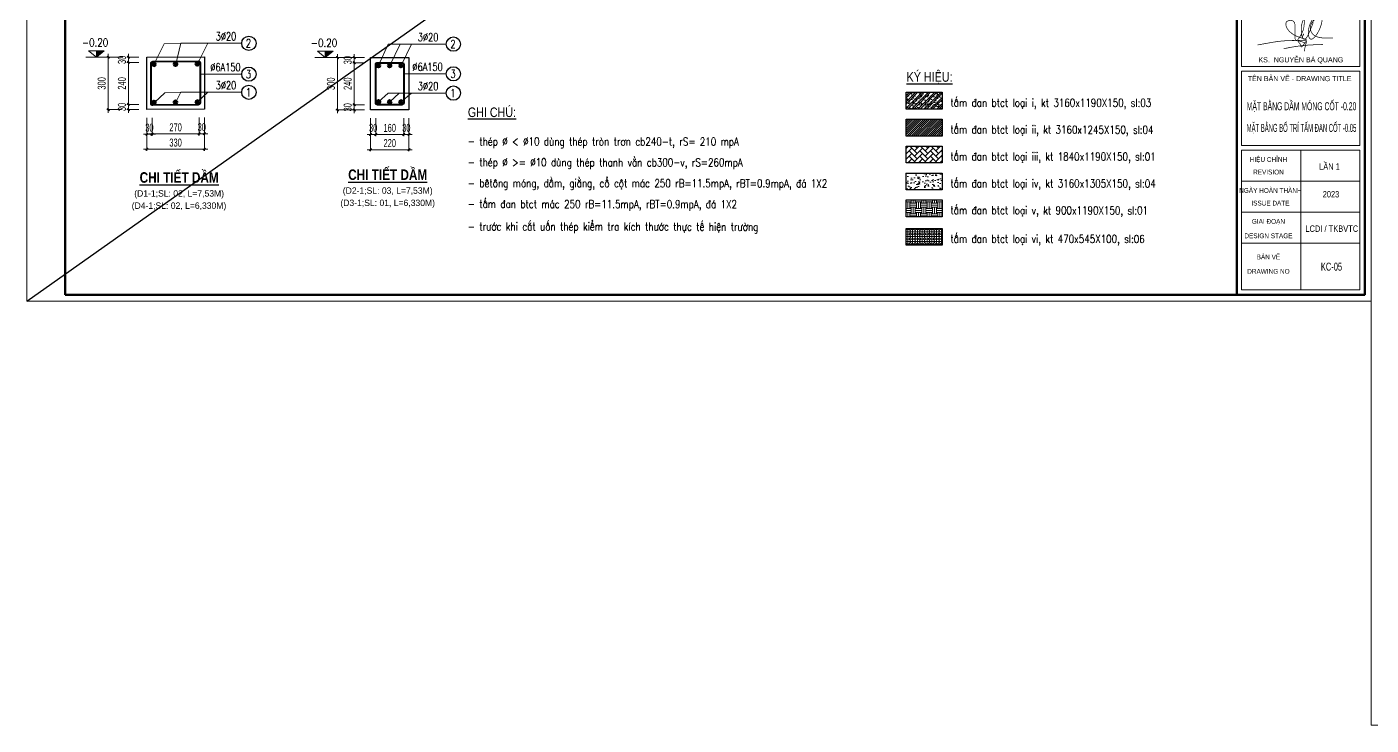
# Model space of a CAD drawing. Header units: millimetres. Extents: x -211129 to 461116, y -574633 to 115.
# Drawn here: x -57409 to -15409, y -574633 to -552824 of the extents above; entities that cross this region are included whole.
import ezdxf
from ezdxf.enums import TextEntityAlignment as Align

# ---------------------------------------------------------------- set-up
doc = ezdxf.new("R2010")
doc.units = ezdxf.units.MM
doc.header["$MEASUREMENT"] = 0
doc.header["$PDMODE"] = 32
doc.layers.get('Defpoints').update_dxf_attribs({"color": 1})
for name, color, linetype, lineweight in [('Dim', 252, 'Continuous', 13), ('Khungten_LCDI', 7, 'Continuous', 5), ('LC Dim', 8, 'Continuous', 18), ('LC Hatch', 252, 'Continuous', 9), ('LC Hatch @ 1', 252, 'Continuous', 9), ('LC ISO', 153, 'Continuous', 13), ('LC Net dam 1', 30, 'Continuous', 30), ('LC Net dam2', 6, 'Continuous', 40), ('LC Net dam3', 1, 'Continuous', 60), ('LC Net thay', 63, 'Continuous', 25), ('LC Text1', 3, 'Continuous', 20), ('LC Text2', 7, 'Continuous', 25)]:
    doc.layers.add(name, color=color, linetype=linetype, lineweight=lineweight)
doc.layers.add('KCS_Plotter', color=11, linetype='Continuous', plot=False)
doc.styles.add('HOATBIF', font='hoatbif.shx', dxfattribs={"width": 0.7})
doc.styles.add('Khungten', font='VHAVAN.TTF', dxfattribs={"width": 0.9, "height": 5000})
doc.styles.add('LC 1', font='VHAVANB.TTF')
doc.styles.add('LC 3', font='vnsimli.shx', dxfattribs={"width": 0.75})
doc.styles.add('LC3', font='VHARIALB.TTF', dxfattribs={"width": 0.8})
doc.styles.add('T1', font='Vnsimli.shx', dxfattribs={"width": 0.8})
doc.styles.add('T2', font='VHARIAL.TTF', dxfattribs={"width": 0.8})
doc.styles.add('Title', font='VHBLACK.TTF', dxfattribs={"width": 0.8})
doc.styles.add('VNAVANTH', font='VHAVANB.TTF', dxfattribs={"width": 0.6})
doc.dimstyles.new('1-110', dxfattribs={"dimscale": 110, "dimtxt": 2.5, "dimasz": 0.35, "dimexe": 0.5, "dimexo": 1, "dimgap": 0.8, "dimtad": 1, "dimdec": 0, "dimzin": 0, "dimdsep": 46, "dimtxsty": 'HOATBIF', "dimblk1": 'DOT', "dimblk2": 'DOT', "dimsah": 1, "dimcen": -1, "dimdle": 1, "dimclrd": 256, "dimclre": 256, "dimclrt": 4, "dimadec": 3, "dimazin": 2, "dimtfac": 0.333333, "dimtdec": 0, "dimtix": 1, "dimtmove": 2, "dimatfit": 3, "dimldrblk": 'DOT', "dimfxl": 1, "dimtvp": 0.833333, "dimtolj": 1, "dimtzin": 0, "dimarcsym": 0})

# ---------------------------------------------------------------- blocks, each defined once
blk = doc.blocks.new('theptron1')
at = {"layer": 'LC Net dam3'}
for p, q in [((-0.5, 0), (0.5, 0)), ((-0.35, 0.35), (0.35, -0.35)), ((0.35, 0.35), (-0.35, -0.35)), ((0, 0.5), (0, -0.5))]:
    blk.add_line(p, q, dxfattribs=at)
blk.add_circle((0, 0), 0.5, dxfattribs=at)
blk = doc.blocks.new('DOT')
at = {"layer": 'LC Dim'}
blk.add_line((-3, 0), (3, 0), dxfattribs=at)
at = {"layer": 'LC Dim', "color": 4}
blk.add_line((-1, -1), (1, 1), dxfattribs=at)
blk.add_lwpolyline([(0.5, 1), (-1, -0.5), (-0.5, -1), (1, 0.5)], close=True, dxfattribs=at)
blk = doc.blocks.new('*D226')
at = {"layer": 'Defpoints', "color": 0, "transparency": 16777216}
for p in [(-1499, 1005), (481, 1021), (481, 320)]:
    blk.add_point(p, dxfattribs=at)
at = {"layer": 'Dim', "lineweight": -2, "transparency": 16777216}
for p, q in [((-1499, 895), (-1499, 265)), ((481, 911), (481, 265)), ((-1461, 320), (443, 320))]:
    blk.add_line(p, q, dxfattribs=at)
at = {"layer": 'Dim', "lineweight": -2, "transparency": 16777216, "xscale": 38.5, "yscale": 38.5, "zscale": 38.5, "rotation": 180}
blk.add_blockref('DOT', (-1499, 320), dxfattribs=at)
at = {"layer": 'Dim', "lineweight": -2, "transparency": 16777216, "xscale": 38.5, "yscale": 38.5, "zscale": 38.5}
blk.add_blockref('DOT', (481, 320), dxfattribs=at)
at = {"layer": 'Dim', "color": 4, "transparency": 16777216, "insert": (-509, 545), "char_height": 275, "attachment_point": 5, "style": 'HOATBIF'}
blk.add_mtext('\\A1;330', dxfattribs=at)
blk = doc.blocks.new('_Dot')
at = {"color": 0, "linetype": 'ByBlock', "lineweight": -2}
blk.add_line((-0.5, 0), (-1, 0), dxfattribs=at)
at = {"color": 0, "linetype": 'ByBlock', "const_width": 0.5}
blk.add_lwpolyline([(-0.25, 0, 1), (0.25, 0, 1)], format="xyb", close=True, dxfattribs=at)
blk = doc.blocks.new('*D227')
at = {"layer": 'Defpoints', "color": 0, "transparency": 16777216}
for p in [(-2822, 3481), (-2207, 3481), (-2266, 1681)]:
    blk.add_point(p, dxfattribs=at)
at = {"layer": 'Dim', "lineweight": -2, "transparency": 16777216}
for p, q in [((-2317, 3481), (-2877, 3481)), ((-2822, 1720), (-2822, 3443)), ((-2376, 1681), (-2877, 1681))]:
    blk.add_line(p, q, dxfattribs=at)
at = {"layer": 'Dim', "lineweight": -2, "transparency": 16777216, "xscale": 38.5, "yscale": 38.5, "zscale": 38.5}
for p, rotation in [((-2822, 3481), 90), ((-2822, 1681), 270)]:
    blk.add_blockref('DOT', p, dxfattribs=dict(at, rotation=rotation))
at = {"layer": 'Dim', "color": 4, "transparency": 16777216, "insert": (-3048, 2581), "char_height": 275, "attachment_point": 5, "rotation": 90, "style": 'HOATBIF'}
blk.add_mtext('\\A1;300', dxfattribs=at)
blk = doc.blocks.new('TIEUDE1')
at = {"layer": 'LC Text2', "color": 7, "style": 'LC 1'}
blk.add_attdef('TIªU§Ò', text='', height=5, dxfattribs=at).set_placement((0, 0), align=Align.BOTTOM_CENTER)
blk.add_attdef('TL', text='', height=3, dxfattribs=at).set_placement((0, -2), align=Align.TOP_CENTER)
blk = doc.blocks.new('*D228')
at = {"layer": 'Defpoints', "color": 0, "transparency": 16777216}
for p in [(6191, 1501), (7511, 1501), (7511, 302)]:
    blk.add_point(p, dxfattribs=at)
at = {"layer": 'Dim', "lineweight": -2, "transparency": 16777216}
for p, q in [((6191, 1391), (6191, 247)), ((7511, 1391), (7511, 247)), ((6229, 302), (7472, 302))]:
    blk.add_line(p, q, dxfattribs=at)
at = {"layer": 'Dim', "lineweight": -2, "transparency": 16777216, "xscale": 38.5, "yscale": 38.5, "zscale": 38.5, "rotation": 180}
blk.add_blockref('DOT', (6191, 302), dxfattribs=at)
at = {"layer": 'Dim', "lineweight": -2, "transparency": 16777216, "xscale": 38.5, "yscale": 38.5, "zscale": 38.5}
blk.add_blockref('DOT', (7511, 302), dxfattribs=at)
at = {"layer": 'Dim', "color": 4, "transparency": 16777216, "insert": (6851, 528), "char_height": 275, "attachment_point": 5, "style": 'HOATBIF'}
blk.add_mtext('\\A1;220', dxfattribs=at)
blk = doc.blocks.new('*D229')
at = {"layer": 'Defpoints', "color": 0, "transparency": 16777216}
for p in [(5055, 3469), (6097, 3469), (6097, 1669)]:
    blk.add_point(p, dxfattribs=at)
at = {"layer": 'Dim', "lineweight": -2, "transparency": 16777216}
for p, q in [((5987, 3469), (5000, 3469)), ((5055, 1707), (5055, 3430)), ((5987, 1669), (5000, 1669))]:
    blk.add_line(p, q, dxfattribs=at)
at = {"layer": 'Dim', "lineweight": -2, "transparency": 16777216, "xscale": 38.5, "yscale": 38.5, "zscale": 38.5}
for p, rotation in [((5055, 3469), 90), ((5055, 1669), 270)]:
    blk.add_blockref('DOT', p, dxfattribs=dict(at, rotation=rotation))
at = {"layer": 'Dim', "color": 4, "transparency": 16777216, "insert": (4830, 2569), "char_height": 275, "attachment_point": 5, "rotation": 90, "style": 'HOATBIF'}
blk.add_mtext('\\A1;300', dxfattribs=at)
blk = doc.blocks.new('Caodo1')
at = {"layer": 'LC Text1'}
blk.add_hatch(color=4, dxfattribs=at).paths.add_polyline_path([(0, 200), (0, 0), (243, 200)])
at = {"layer": 'LC Text1', "color": 4}
for p, q in [((324, 0), (-324, 0)), ((0, 0), (0, 200))]:
    blk.add_line(p, q, dxfattribs=at)
blk.add_lwpolyline([(-243, 200), (243, 200), (0, 0), (0, 0)], close=True, dxfattribs=at)
at = {"layer": 'LC Text1', "color": 4, "style": 'T1', "width": 0.8}
blk.add_attdef('%%P0,00', text='', height=250, dxfattribs=at).set_placement((-39, 460), align=Align.MIDDLE_CENTER)
blk = doc.blocks.new('*D230')
at = {"layer": 'Defpoints', "color": 0, "transparency": 16777216}
for p in [(5632, 3289), (6097, 3469), (6097, 3289)]:
    blk.add_point(p, dxfattribs=at)
at = {"layer": 'Dim', "lineweight": -2, "transparency": 16777216}
for p, q in [((5987, 3469), (5577, 3469)), ((5987, 3289), (5577, 3289)), ((5632, 3507), (5632, 3546)), ((5632, 3469), (5632, 3289)), ((5632, 3250), (5632, 3212))]:
    blk.add_line(p, q, dxfattribs=at)
at = {"layer": 'Dim', "lineweight": -2, "transparency": 16777216, "xscale": 38.5, "yscale": 38.5, "zscale": 38.5}
for p, rotation in [((5632, 3469), 270), ((5632, 3289), 90)]:
    blk.add_blockref('DOT', p, dxfattribs=dict(at, rotation=rotation))
at = {"layer": 'Dim', "color": 4, "transparency": 16777216, "insert": (5406, 3379), "char_height": 275, "attachment_point": 5, "rotation": 90, "style": 'HOATBIF'}
blk.add_mtext('\\A1;30', dxfattribs=at)
blk = doc.blocks.new('*D231')
at = {"layer": 'Defpoints', "color": 0, "transparency": 16777216}
for p in [(6097, 3289), (5632, 1849), (6097, 1849)]:
    blk.add_point(p, dxfattribs=at)
at = {"layer": 'Dim', "lineweight": -2, "transparency": 16777216}
for p, q in [((5987, 3289), (5577, 3289)), ((5632, 3250), (5632, 1887)), ((5987, 1849), (5577, 1849))]:
    blk.add_line(p, q, dxfattribs=at)
at = {"layer": 'Dim', "lineweight": -2, "transparency": 16777216, "xscale": 38.5, "yscale": 38.5, "zscale": 38.5}
for p, rotation in [((5632, 3289), 90), ((5632, 1849), 270)]:
    blk.add_blockref('DOT', p, dxfattribs=dict(at, rotation=rotation))
at = {"layer": 'Dim', "color": 4, "transparency": 16777216, "insert": (5406, 2569), "char_height": 275, "attachment_point": 5, "rotation": 90, "style": 'HOATBIF'}
blk.add_mtext('\\A1;240', dxfattribs=at)
blk = doc.blocks.new('*D232')
at = {"layer": 'Defpoints', "color": 0, "transparency": 16777216}
for p in [(6097, 1849), (5632, 1669), (6097, 1669)]:
    blk.add_point(p, dxfattribs=at)
at = {"layer": 'Dim', "lineweight": -2, "transparency": 16777216}
for p, q in [((5987, 1849), (5577, 1849)), ((5632, 1887), (5632, 1926)), ((5632, 1849), (5632, 1669)), ((5987, 1669), (5577, 1669)), ((5632, 1630), (5632, 1592))]:
    blk.add_line(p, q, dxfattribs=at)
at = {"layer": 'Dim', "lineweight": -2, "transparency": 16777216, "xscale": 38.5, "yscale": 38.5, "zscale": 38.5}
for p, rotation in [((5632, 1849), 270), ((5632, 1669), 90)]:
    blk.add_blockref('DOT', p, dxfattribs=dict(at, rotation=rotation))
at = {"layer": 'Dim', "color": 4, "transparency": 16777216, "insert": (5406, 1759), "char_height": 275, "attachment_point": 5, "rotation": 90, "style": 'HOATBIF'}
blk.add_mtext('\\A1;30', dxfattribs=at)
blk = doc.blocks.new('*D233')
at = {"layer": 'Defpoints', "color": 0, "transparency": 16777216}
for p in [(6191, 1501), (6371, 1501), (6371, 827)]:
    blk.add_point(p, dxfattribs=at)
at = {"layer": 'Dim', "lineweight": -2, "transparency": 16777216}
for p, q in [((6191, 1391), (6191, 772)), ((6371, 1391), (6371, 772)), ((6152, 827), (6114, 827)), ((6191, 827), (6371, 827)), ((6409, 827), (6448, 827))]:
    blk.add_line(p, q, dxfattribs=at)
at = {"layer": 'Dim', "lineweight": -2, "transparency": 16777216, "xscale": 38.5, "yscale": 38.5, "zscale": 38.5}
blk.add_blockref('DOT', (6191, 827), dxfattribs=at)
at = {"layer": 'Dim', "lineweight": -2, "transparency": 16777216, "xscale": 38.5, "yscale": 38.5, "zscale": 38.5, "rotation": 180}
blk.add_blockref('DOT', (6371, 827), dxfattribs=at)
at = {"layer": 'Dim', "color": 4, "transparency": 16777216, "insert": (6281, 1052), "char_height": 275, "attachment_point": 5, "style": 'HOATBIF'}
blk.add_mtext('\\A1;30', dxfattribs=at)
blk = doc.blocks.new('*D234')
at = {"layer": 'Defpoints', "color": 0, "transparency": 16777216}
for p in [(6371, 1501), (7331, 1501), (7331, 827)]:
    blk.add_point(p, dxfattribs=at)
at = {"layer": 'Dim', "lineweight": -2, "transparency": 16777216}
for p, q in [((6371, 1391), (6371, 772)), ((7331, 1391), (7331, 772)), ((6409, 827), (7292, 827))]:
    blk.add_line(p, q, dxfattribs=at)
at = {"layer": 'Dim', "lineweight": -2, "transparency": 16777216, "xscale": 38.5, "yscale": 38.5, "zscale": 38.5, "rotation": 180}
blk.add_blockref('DOT', (6371, 827), dxfattribs=at)
at = {"layer": 'Dim', "lineweight": -2, "transparency": 16777216, "xscale": 38.5, "yscale": 38.5, "zscale": 38.5}
blk.add_blockref('DOT', (7331, 827), dxfattribs=at)
at = {"layer": 'Dim', "color": 4, "transparency": 16777216, "insert": (6851, 1052), "char_height": 275, "attachment_point": 5, "style": 'HOATBIF'}
blk.add_mtext('\\A1;160', dxfattribs=at)
blk = doc.blocks.new('*D235')
at = {"layer": 'Defpoints', "color": 0, "transparency": 16777216}
for p in [(7331, 1501), (7511, 1501), (7511, 827)]:
    blk.add_point(p, dxfattribs=at)
at = {"layer": 'Dim', "lineweight": -2, "transparency": 16777216}
for p, q in [((7331, 1391), (7331, 772)), ((7511, 1391), (7511, 772)), ((7292, 827), (7254, 827)), ((7331, 827), (7511, 827)), ((7549, 827), (7588, 827))]:
    blk.add_line(p, q, dxfattribs=at)
at = {"layer": 'Dim', "lineweight": -2, "transparency": 16777216, "xscale": 38.5, "yscale": 38.5, "zscale": 38.5}
blk.add_blockref('DOT', (7331, 827), dxfattribs=at)
at = {"layer": 'Dim', "lineweight": -2, "transparency": 16777216, "xscale": 38.5, "yscale": 38.5, "zscale": 38.5, "rotation": 180}
blk.add_blockref('DOT', (7511, 827), dxfattribs=at)
at = {"layer": 'Dim', "color": 4, "transparency": 16777216, "insert": (7421, 1052), "char_height": 275, "attachment_point": 5, "style": 'HOATBIF'}
blk.add_mtext('\\A1;30', dxfattribs=at)
blk = doc.blocks.new('*D236')
at = {"layer": 'Defpoints', "color": 0, "transparency": 16777216}
for p in [(-2128, 3301), (-1662, 3481), (-1662, 3301)]:
    blk.add_point(p, dxfattribs=at)
at = {"layer": 'Dim', "lineweight": -2, "transparency": 16777216}
for p, q in [((-1772, 3481), (-2183, 3481)), ((-1772, 3301), (-2183, 3301)), ((-2128, 3520), (-2128, 3558)), ((-2128, 3481), (-2128, 3301)), ((-2128, 3263), (-2128, 3224))]:
    blk.add_line(p, q, dxfattribs=at)
at = {"layer": 'Dim', "lineweight": -2, "transparency": 16777216, "xscale": 38.5, "yscale": 38.5, "zscale": 38.5}
for p, rotation in [((-2128, 3481), 270), ((-2128, 3301), 90)]:
    blk.add_blockref('DOT', p, dxfattribs=dict(at, rotation=rotation))
at = {"layer": 'Dim', "color": 4, "transparency": 16777216, "insert": (-2353, 3391), "char_height": 275, "attachment_point": 5, "rotation": 90, "style": 'HOATBIF'}
blk.add_mtext('\\A1;30', dxfattribs=at)
blk = doc.blocks.new('*D237')
at = {"layer": 'Defpoints', "color": 0, "transparency": 16777216}
for p in [(-1662, 3301), (-2128, 1861), (-1662, 1861)]:
    blk.add_point(p, dxfattribs=at)
at = {"layer": 'Dim', "lineweight": -2, "transparency": 16777216}
for p, q in [((-1772, 3301), (-2183, 3301)), ((-2128, 3263), (-2128, 1900)), ((-1772, 1861), (-2183, 1861))]:
    blk.add_line(p, q, dxfattribs=at)
at = {"layer": 'Dim', "lineweight": -2, "transparency": 16777216, "xscale": 38.5, "yscale": 38.5, "zscale": 38.5}
for p, rotation in [((-2128, 3301), 90), ((-2128, 1861), 270)]:
    blk.add_blockref('DOT', p, dxfattribs=dict(at, rotation=rotation))
at = {"layer": 'Dim', "color": 4, "transparency": 16777216, "insert": (-2353, 2581), "char_height": 275, "attachment_point": 5, "rotation": 90, "style": 'HOATBIF'}
blk.add_mtext('\\A1;240', dxfattribs=at)
blk = doc.blocks.new('*D238')
at = {"layer": 'Defpoints', "color": 0, "transparency": 16777216}
for p in [(-1662, 1861), (-2128, 1681), (-1662, 1681)]:
    blk.add_point(p, dxfattribs=at)
at = {"layer": 'Dim', "lineweight": -2, "transparency": 16777216}
for p, q in [((-1772, 1861), (-2183, 1861)), ((-2128, 1900), (-2128, 1938)), ((-2128, 1861), (-2128, 1681)), ((-1772, 1681), (-2183, 1681)), ((-2128, 1643), (-2128, 1604))]:
    blk.add_line(p, q, dxfattribs=at)
at = {"layer": 'Dim', "lineweight": -2, "transparency": 16777216, "xscale": 38.5, "yscale": 38.5, "zscale": 38.5}
for p, rotation in [((-2128, 1861), 270), ((-2128, 1681), 90)]:
    blk.add_blockref('DOT', p, dxfattribs=dict(at, rotation=rotation))
at = {"layer": 'Dim', "color": 4, "transparency": 16777216, "insert": (-2353, 1771), "char_height": 275, "attachment_point": 5, "rotation": 90, "style": 'HOATBIF'}
blk.add_mtext('\\A1;30', dxfattribs=at)
blk = doc.blocks.new('*D239')
at = {"layer": 'Defpoints', "color": 0, "transparency": 16777216}
for p in [(-1499, 1508), (-1319, 1508), (-1319, 833)]:
    blk.add_point(p, dxfattribs=at)
at = {"layer": 'Dim', "lineweight": -2, "transparency": 16777216}
for p, q in [((-1499, 1398), (-1499, 778)), ((-1319, 1398), (-1319, 778)), ((-1538, 833), (-1576, 833)), ((-1499, 833), (-1319, 833)), ((-1281, 833), (-1242, 833))]:
    blk.add_line(p, q, dxfattribs=at)
at = {"layer": 'Dim', "lineweight": -2, "transparency": 16777216, "xscale": 38.5, "yscale": 38.5, "zscale": 38.5}
blk.add_blockref('DOT', (-1499, 833), dxfattribs=at)
at = {"layer": 'Dim', "lineweight": -2, "transparency": 16777216, "xscale": 38.5, "yscale": 38.5, "zscale": 38.5, "rotation": 180}
blk.add_blockref('DOT', (-1319, 833), dxfattribs=at)
at = {"layer": 'Dim', "color": 4, "transparency": 16777216, "insert": (-1409, 1059), "char_height": 275, "attachment_point": 5, "style": 'HOATBIF'}
blk.add_mtext('\\A1;30', dxfattribs=at)
blk = doc.blocks.new('*D240')
at = {"layer": 'Defpoints', "color": 0, "transparency": 16777216}
for p in [(-1319, 1508), (301, 1524), (301, 844)]:
    blk.add_point(p, dxfattribs=at)
at = {"layer": 'Dim', "lineweight": -2, "transparency": 16777216}
for p, q in [((-1319, 1398), (-1319, 789)), ((301, 1414), (301, 789)), ((-1281, 844), (263, 844))]:
    blk.add_line(p, q, dxfattribs=at)
at = {"layer": 'Dim', "lineweight": -2, "transparency": 16777216, "xscale": 38.5, "yscale": 38.5, "zscale": 38.5, "rotation": 180}
blk.add_blockref('DOT', (-1319, 844), dxfattribs=at)
at = {"layer": 'Dim', "lineweight": -2, "transparency": 16777216, "xscale": 38.5, "yscale": 38.5, "zscale": 38.5}
blk.add_blockref('DOT', (301, 844), dxfattribs=at)
at = {"layer": 'Dim', "color": 4, "transparency": 16777216, "insert": (-509, 1070), "char_height": 275, "attachment_point": 5, "style": 'HOATBIF'}
blk.add_mtext('\\A1;270', dxfattribs=at)
blk = doc.blocks.new('*D241')
at = {"layer": 'Defpoints', "color": 0, "transparency": 16777216}
for p in [(301, 1524), (481, 1524), (481, 850)]:
    blk.add_point(p, dxfattribs=at)
at = {"layer": 'Dim', "lineweight": -2, "transparency": 16777216}
for p, q in [((301, 1414), (301, 795)), ((481, 1414), (481, 795)), ((263, 850), (224, 850)), ((301, 850), (481, 850)), ((520, 850), (558, 850))]:
    blk.add_line(p, q, dxfattribs=at)
at = {"layer": 'Dim', "lineweight": -2, "transparency": 16777216, "xscale": 38.5, "yscale": 38.5, "zscale": 38.5}
blk.add_blockref('DOT', (301, 850), dxfattribs=at)
at = {"layer": 'Dim', "lineweight": -2, "transparency": 16777216, "xscale": 38.5, "yscale": 38.5, "zscale": 38.5, "rotation": 180}
blk.add_blockref('DOT', (481, 850), dxfattribs=at)
at = {"layer": 'Dim', "color": 4, "transparency": 16777216, "insert": (391, 1075), "char_height": 275, "attachment_point": 5, "style": 'HOATBIF'}
blk.add_mtext('\\A1;30', dxfattribs=at)
blk = doc.blocks.new('NGUYEN BA QUANG')
at = {"layer": 'LC ISO', "const_width": 54}
for points in [[(-3416, -557, -0.001023), (-2231, -345, -0.008385), (-1869, -289, -0.026114), (-905, -212, -0.007166), (-491, -205, 0.001773), (-49, -203, 0.009736), (200, -197, 0.025773), (331, -186, 0.054465), (383, -173, 0.09183), (397, -166, 0.386262), (399, -152, 0.129793), (379, -135, 0.036801), (321, -108, 0.016128), (184, -59, -0.006736), (-183, 62, -0.023924), (-416, 154, -0.046785), (-684, 310, -0.041509), (-918, 503, -0.092678), (-1136, 813, -0.077778), (-1199, 1035, -0.070106), (-1196, 1141, -0.201572), (-1106, 1286, -0.091887), (-982, 1343, -0.118851), (-732, 1351, -0.227561), (-543, 1208, -0.055716), (-508, 1121, -0.035741), (-487, 1019, -0.022757), (-478, 904, -0.018678), (-477, 714, 0.005361), (-493, 294, 0.022501), (-487, 25, 0.024956), (-474, -85, 0.051878), (-451, -169, 0.084004), (-427, -209, 0.302699), (-372, -224, 0.091028), (-331, -204, 0.045769), (-285, -164, 0.031407), (-218, -87, 0.026473), (-114, 66, 0.038878), (124, 530, 0.063388), (207, 831, 0.030377), (243, 1236, 0.019395), (241, 1350, 0.050857), (231, 1429, 0.089259), (221, 1451, 0.446193), (202, 1454, 0.08967), (185, 1438, 0.048315), (156, 1388, 0.024568), (114, 1288, 0.037087), (24, 971, 0.06811), (7, 722, 0.007404), (19, 571, -0.009821), (27, 442, 0.013775), (38, 214, 0.023991), (46, 154, 0.068642), (58, 113, 0.168495), (71, 99, 0.190472), (82, 99, 0.135753), (102, 116, 0.042547), (133, 165, 0.037247), (185, 280, 0.083462), (192, 310, 0.752396), (189, 311, 0.077103), (170, 286, 0.067778), (106, 135, 0.079642), (97, 52, 0.07615), (107, 12, 0.090818), (168, -77, 0.162992), (233, -111, 0.134535), (287, -101, 0.046135), (315, -85, 0.0589), (372, -33, 0.033446), (431, 44, 0.020493), (492, 142, 0.018931), (584, 325, 0.012315), (712, 617, 0.006262), (906, 1114)], [(906, 1114, 0.006821), (929, 1272, 0.011774), (937, 1340, 0.026266), (938, 1394, 0.052103), (935, 1423, 0.076783), (930, 1436, 0.163971), (923, 1442, 0.170042), (914, 1442, 0.080479), (902, 1436, 0.05585), (881, 1417, 0.031056), (847, 1375, 0.025203), (791, 1286, 0.116129), (556, 476, 0.061974), (575, 166, 0.045365), (610, 47, 0.070676), (660, -41, 0.091415), (710, -86, 0.146905), (783, -104, 0.068448), (833, -95, 0.049636), (885, -72, 0.053986), (978, -6, 0.029209), (1056, 69, 0.021304), (1134, 162, 0.025491), (1250, 329, 0.068873), (1561, 1027, 0.01773), (1596, 1171, 0.037697), (1624, 1368, 0.029037), (1623, 1453, 0.04288), (1613, 1525, 0.066726), (1590, 1583, 0.100495), (1556, 1623, 0.111871), (1508, 1644, 0.054631), (1469, 1647, 0.041179), (1426, 1643, 0.04561), (1355, 1623, 0.04967), (1225, 1558, 0.109429), (829, 1164, 0.05047), (753, 1012, 0.368126), (1079, 156, 0.040655), (1223, 90, 0.031441), (1383, 42, 0.023503), (1557, 9, 0.017084), (1742, -10, 0.011936), (1936, -19, 0.009133), (2206, -21, 0.002915), (2480, -16)], [(-1368, -847, -0.004051), (-800, -737, -0.026384), (342, -582, -0.006339), (726, -556, -0.004215), (1111, -537, -0.002629), (1689, -517)], [(274, -380, 0.002584), (99, -322, 0.004829), (-9, -289, 0.009549), (-104, -262, 0.02019), (-180, -245, 0.020391), (-210, -242, 0.037792), (-233, -241, 0.083891), (-249, -244, 0.129866), (-256, -250, 0.170647), (-258, -257, 0.074142), (-257, -264, 0.04333), (-253, -271, 0.038982), (-240, -290, 0.018381), (-209, -327, -0.006145), (-155, -388, -0.017161), (-112, -442, -0.029179), (-72, -502, -0.056277), (-39, -577, -0.025416), (-31, -610, -0.003247), (-24, -652, 0.033316), (-18, -677, 0.055631), (-12, -689, 0.087521), (-5, -698, 0.15828), (8, -703, 0.07777), (18, -702, 0.051495), (30, -698, 0.04838), (50, -685, 0.02792), (72, -667, 0.021215), (104, -635, 0.012757), (138, -596, 0.011354), (192, -528, 0.005945), (265, -430, -0.007904), (360, -301, -0.011483), (384, -270, -0.027823), (404, -249, -0.066961), (415, -240, -0.123545), (420, -238, -0.248584), (424, -240, -0.12084), (426, -246, -0.064597), (426, -260, -0.027008), (421, -289, -0.011306), (411, -326, -0.007085), (384, -419, 0.007773), (340, -569, 0.03162), (266, -923, 0.004795), (248, -1055)]]:
    blk.add_lwpolyline(points, format="xyb", dxfattribs=at)
blk = doc.blocks.new('lcdi fix')
at = {"layer": 'Defpoints', "lineweight": 0}
blk.add_lwpolyline([(-1200, -14850), (-1200, 14850), (40800, 14850), (40800, -14850)], close=True, dxfattribs=at)
at = {"layer": 'Khungten_LCDI', "color": 5, "lineweight": 60}
blk.add_line((36600, 14650), (36600, -14650), dxfattribs=at)
at = {"layer": 'Khungten_LCDI', "color": 5, "lineweight": 25}
blk.add_line((40600, -14650), (40600, 14650), dxfattribs=at)
at = {"layer": 'Khungten_LCDI', "color": 9, "lineweight": 15}
for p, q in [((38600, -10133), (38600, -14500)), ((40450, -11100), (36750, -11100)), ((40450, -12067), (36750, -12067)), ((40450, -13033), (36750, -13033))]:
    blk.add_line(p, q, dxfattribs=at)
at = {"layer": 'Khungten_LCDI', "color": 5, "lineweight": 60}
blk.add_lwpolyline([(0, -14650), (0, 14650), (40600, 14650), (40600, -14650)], close=True, dxfattribs=at)
at = {"layer": 'Khungten_LCDI', "color": 9, "lineweight": 15}
for points in [[(36750, -7517), (40450, -7517), (40450, -5526), (36750, -5526)], [(36750, -9983), (40450, -9983), (40450, -7667), (36750, -7667)], [(36750, -14500), (40450, -14500), (40450, -10133), (36750, -10133)]]:
    blk.add_lwpolyline(points, close=True, dxfattribs=at)
at = {"layer": 'LC Net dam 1', "xscale": 0.4, "yscale": 0.4, "zscale": 0.4}
blk.add_blockref('NGUYEN BA QUANG', (38616, -6625), dxfattribs=at)
at = {"color": 7}
for s, style, p in [('ks.  NGUYÔN B¸ QUANG', 'VNAVANTH', (38605, -7390)), ('tªn b¶n vÏ - drawing title', 'Khungten', (38566, -7977))]:
    blk.add_text(s, height=160, dxfattribs=dict(at, style=style)).set_placement(p, align=Align.CENTER)
for s, height, style, width, p in [('hiÖu chØnh', 150, 'Khungten', 0.8, (37592, -10499)), ('revision', 150, 'Khungten', 0.8, (37592, -10891)), ('ngµy hoµn thµnh', 150, 'Khungten', 0.8, (37654, -11466)), ('issue date', 150, 'Khungten', 0.8, (37654, -11862)), ('giai ®o¹n', 150, 'Khungten', 0.8, (37592, -12433)), ('lcdi / TKBVTC', 200, 'Title', 0.7, (39571, -12684)), ('design stage', 150, 'Khungten', 0.8, (37592, -12883)), ('b¶n vÏ', 150, 'Khungten', 0.8, (37592, -13544)), ('drawing nO', 150, 'Khungten', 0.8, (37592, -13994))]:
    blk.add_text(s, height=height, dxfattribs=dict(at, style=style, width=width)).set_placement(p, align=Align.CENTER)
at = {"color": 7, "style": 'Khungten', "width": 0.8}
for tag, p in [('REVISION', (39499, -10746)), ('NGAYHT', (39546, -11609))]:
    blk.add_attdef(tag, text='', height=200, dxfattribs=at).set_placement(p, align=Align.CENTER)
at = {"layer": 'LC Text1', "color": 3, "style": 'LC 1', "width": 1.834006}
for tag, p, p2 in [('TENBANVE1', (36913, -8886), (40339, -8886)), ('TENBANVE2', (36913, -9562), (40339, -9562))]:
    blk.add_attdef(tag, text='', height=250, dxfattribs=at).set_placement(p, p2, align=Align.FIT)
at = {"layer": 'LC Text1', "style": 'Title', "width": 0.7}
blk.add_attdef('SOBANVE', text='', height=250, dxfattribs=at).set_placement((39562, -13896), align=Align.CENTER)
blk = doc.blocks.new('xcvb x')
at = {"layer": 'LC Net dam2'}
for points in [[(-1349.3, 1891.3), (-1349.3, 3271.3, -0.4142136), (-1289.3, 3331.3), (271.1, 3347.4, -0.4142136), (331.1, 3287.4), (331.1, 1907.4, -0.4142136), (271.1, 1847.4), (-1289.3, 1831.3, -0.4142136)], [(6370.6, 1908.9), (6370.6, 3228.9, -0.4142136), (6430.6, 3288.9), (7270.6, 3288.9, -0.4142136), (7330.6, 3228.9), (7330.6, 1908.9, -0.4142136), (7270.6, 1848.9), (6430.6, 1848.9, -0.4142136)]]:
    blk.add_lwpolyline(points, format="xyb", close=True, dxfattribs=at)
at = {"layer": 'LC Net thay'}
for points in [[(-1499.3, 3481.3), (481.1, 3497.4), (481.1, 1697.4), (-1499.3, 1681.3)], [(6190.6, 3468.9), (7510.6, 3468.9), (7510.6, 1668.9), (6190.6, 1668.9)]]:
    blk.add_lwpolyline(points, close=True, dxfattribs=at)
at = {"layer": 'LC Text2', "ltscale": 100}
for centre in [(2009.5, 3958.6), (9039, 3930), (2009.5, 2897.5), (9039, 2909.9), (2009.5, 2276.3), (9039, 2247.8)]:
    blk.add_circle(centre, 245.6, dxfattribs=at)
at = {"layer": 'LC Dim'}
for p, xscale, yscale, zscale in [((-1253.3, 3235.3), 119.9999999994808, 119.9999999994808, 119.9999999994808), ((-510.3, 3240.8), -119.9999999994808, 119.9999999993842, 119.9999999993151), ((235.1, 3251.4), -119.9999999994808, 119.9999999993842, 119.9999999993151), ((6466.6, 3192.9), 119.9999999994808, 119.9999999994808, 119.9999999994808), ((6845.9, 3192.9), -119.9999999994808, 119.9999999993842, 119.9999999993151), ((7234.6, 3192.9), -119.9999999994808, 119.9999999993842, 119.9999999993151)]:
    blk.add_blockref('theptron1', p, dxfattribs=dict(at, xscale=xscale, yscale=yscale, zscale=zscale))
at = {"layer": 'LC Dim', "rotation": 180}
for p, xscale, yscale, zscale in [((-1253.3, 1927.3), -119.9999999994808, 119.9999999993842, 119.9999999993151), ((-510.3, 1932.8), 119.9999999994808, 119.9999999994808, 119.9999999994808), ((235.1, 1943.4), 119.9999999994808, 119.9999999994808, 119.9999999994808), ((6466.6, 1944.9), -119.9999999994808, 119.9999999993842, 119.9999999993151), ((6850.6, 1944.9), 119.9999999994808, 119.9999999994808, 119.9999999994808), ((7234.6, 1944.9), 119.9999999994808, 119.9999999994808, 119.9999999994808)]:
    blk.add_blockref('theptron1', p, dxfattribs=dict(at, xscale=xscale, yscale=yscale, zscale=zscale))
at = {"layer": 'LC Text1'}
ref = blk.add_blockref('Caodo1', (-3233.1, 3481.3), dxfattribs=dict(at, xscale=1.1, yscale=1.1, zscale=1.1))
ref.add_attrib('%%P0,00', '-0.20', dxfattribs={"layer": 'LC Text2', "color": 4, "height": 275, "style": 'T1', "width": 0.8}).set_placement((-3276.1, 3986.7), align=Align.MIDDLE_CENTER)
ref = blk.add_blockref('Caodo1', (4635.7, 3468.9), dxfattribs=dict(at, xscale=1.1, yscale=1.1, zscale=1.1))
ref.add_attrib('%%P0,00', '-0.20', dxfattribs={"layer": 'LC Text2', "color": 4, "height": 275, "style": 'T1', "width": 0.8}).set_placement((4592.7, 3974.3), align=Align.MIDDLE_CENTER)
at = {"layer": 'LC Text2'}
ref = blk.add_blockref('TIEUDE1', (-386.6, -941.1), dxfattribs=dict(at, xscale=73.43999809528108, yscale=73.43999809528108, zscale=73.43999809528108))
ref.add_attrib('TIªU§Ò', '%%Uchi tiÕt dÇm', dxfattribs={"color": 7, "height": 361.649, "style": 'LC3', "width": 0.8}).set_placement((-386.6, -941.1), align=Align.BOTTOM_CENTER)
ref.add_attrib('TL', '(d1-1;sl: 02, l=7,53m)', dxfattribs={"color": 7, "height": 220.32, "style": 'LC 1'}).set_placement((-386.6, -1088), align=Align.TOP_CENTER)
ref = blk.add_blockref('TIEUDE1', (6780.8, -845.1), dxfattribs=dict(at, xscale=73.43999809528108, yscale=73.43999809528108, zscale=73.43999809528108))
ref.add_attrib('TIªU§Ò', '%%Uchi tiÕt dÇm', dxfattribs={"color": 7, "height": 361.649, "style": 'LC3', "width": 0.8}).set_placement((6780.8, -845.1), align=Align.BOTTOM_CENTER)
ref.add_attrib('TL', '(d2-1;sl: 03, l=7,53m)', dxfattribs={"color": 7, "height": 220.32, "style": 'LC 1'}).set_placement((6780.8, -992), align=Align.TOP_CENTER)
ref = blk.add_blockref('TIEUDE1', (-391.5, -1361.9), dxfattribs=dict(at, xscale=73.43999809528108, yscale=73.43999809528108, zscale=73.43999809528108))
ref.add_attrib('TL', '(d4-1;sl: 02, l=6,330m)', dxfattribs={"color": 7, "height": 220.32, "style": 'LC 1'}).set_placement((-391.5, -1508.8), align=Align.TOP_CENTER)
ref = blk.add_blockref('TIEUDE1', (6780.8, -1265.9), dxfattribs=dict(at, xscale=73.43999809528108, yscale=73.43999809528108, zscale=73.43999809528108))
ref.add_attrib('TL', '(d3-1;sl: 01, l=6,330m)', dxfattribs={"color": 7, "height": 220.32, "style": 'LC 1'}).set_placement((6780.8, -1412.8), align=Align.TOP_CENTER)
at = {"layer": 'LC Text2', "linetype": 'ByBlock', "style": 'LC 3', "width": 0.75}
for s, p in [('3%%C20', (868.9, 4060.4)), ('3%%C20', (7816.1, 4031.8)), ('%%C6A150', (683, 2999.3)), ('%%C6A150', (7630.2, 3011.7)), ('3%%C20', (868.9, 2378.1)), ('3%%C20', (7816.1, 2349.6))]:
    blk.add_text(s, height=275, dxfattribs=at).set_placement(p)
at = {"layer": 'LC Text2', "ltscale": 100, "style": 'LC 3', "width": 0.75}
for s, p in [('2', (1995.7, 3958.6)), ('2', (9025.2, 3930)), ('3', (1995.7, 2897.5)), ('3', (9025.2, 2909.9)), ('1', (1995.7, 2276.3)), ('1', (9025.2, 2247.8))]:
    blk.add_text(s, height=280.5, dxfattribs=at).set_placement(p, align=Align.MIDDLE_CENTER)
at = {"layer": 'Dim'}
for base, p1, p2, picture, middle in [((-2822.1, 3481.3), (-2265.8, 1681.3), (-2206.7, 3481.3), '*D227', (-3047.6, 2581.3)), ((-2127.9, 3301.3), (-1662.4, 3481.3), (-1662.4, 3301.3), '*D236', (-2353.4, 3391.3)), ((-2127.9, 1861.3), (-1662.4, 3301.3), (-1662.4, 1861.3), '*D237', (-2353.4, 2581.3)), ((5055.1, 3468.9), (6097.2, 1668.9), (6097.2, 3468.9), '*D229', (4829.6, 2568.9)), ((5631.6, 3288.9), (6097.2, 3468.9), (6097.2, 3288.9), '*D230', (5406.1, 3378.9)), ((5631.6, 1848.9), (6097.2, 3288.9), (6097.2, 1848.9), '*D231', (5406.1, 2568.9)), ((-2127.9, 1681.3), (-1662.4, 1861.3), (-1662.4, 1681.3), '*D238', (-2353.4, 1771.3)), ((5631.6, 1668.9), (6097.2, 1848.9), (6097.2, 1668.9), '*D232', (5406.1, 1758.9))]:
    dim = blk.add_linear_dim(base=base, p1=p1, p2=p2, angle=90, dimstyle='1-110', override={"dimlfac": 0.166667}, dxfattribs=at)
    dim.commit()
    dim.dimension.update_dxf_attribs({"geometry": picture, "text_midpoint": middle})
for base, p1, p2, picture, middle in [((-1319.3, 833.5), (-1499.3, 1507.9), (-1319.3, 1507.9), '*D239', (-1409.3, 1059)), ((301.1, 844.1), (-1319.3, 1507.9), (301.1, 1524), '*D240', (-509.1, 1069.6)), ((481.1, 849.6), (301.1, 1524), (481.1, 1524), '*D241', (391.1, 1075.1)), ((6370.6, 826.7), (6190.6, 1501.1), (6370.6, 1501.1), '*D233', (6280.6, 1052.2)), ((7510.6, 302.3), (6190.6, 1501.1), (7510.6, 1501.1), '*D228', (6850.6, 527.8)), ((7330.6, 826.7), (6370.6, 1501.1), (7330.6, 1501.1), '*D234', (6850.6, 1052.2)), ((7510.6, 826.7), (7330.6, 1501.1), (7510.6, 1501.1), '*D235', (7420.6, 1052.2)), ((481.1, 319.7), (-1499.3, 1005.3), (481.1, 1021.5), '*D226', (-509.1, 545.2))]:
    dim = blk.add_linear_dim(base=base, p1=p1, p2=p2, dimstyle='1-110', override={"dimlfac": 0.166667}, dxfattribs=at)
    dim.commit()
    dim.dimension.update_dxf_attribs({"geometry": picture, "text_midpoint": middle})
for points in [[(-1257.2, 3235.3), (-902.4, 3942.4), (-272.7, 3958.6)], [(-505.5, 3240.8), (-330.4, 3958.6), (658.9, 3958.6)], [(239.9, 3251.4), (594.7, 3958.6), (1763.9, 3958.6)], [(6466.6, 3192.9), (6791.4, 3930), (8793.5, 3930)], [(6850.6, 3192.9), (7205.4, 3930), (8374.7, 3930)], [(7239.4, 3192.9), (7594.2, 3930), (8793.5, 3930)], [(331.1, 2897.5), (1749.6, 2897.5)], [(7330.6, 2909.9), (8779.1, 2909.9)], [(-1237.4, 1927.3), (-882.6, 2260.2), (-252.9, 2276.3)], [(-505.5, 1932.8), (-330.4, 2276.3), (658.9, 2276.3)], [(239.9, 1943.4), (594.7, 2276.3), (1763.9, 2276.3)], [(6466.6, 1944.9), (6791.4, 2247.8), (8793.5, 2247.8)], [(6855.4, 1944.9), (7180.2, 2247.8), (8379.5, 2247.8)], [(7239.4, 1944.9), (7594.2, 2247.8), (8793.5, 2247.8)]]:
    blk.add_leader(points, dimstyle='1-110', dxfattribs=at)

msp = doc.modelspace()

# ---------------------------------------------------------------- hatches: boundary and pattern name
at = {"layer": 'LC Hatch', "ltscale": 2}
h = msp.add_hatch(dxfattribs=at)
h.set_pattern_fill('BTCT', color=256, scale=37.128804)
h.set_pattern_definition([(50, (-222030.58, -474353.74), (266.31012, -23.29912), [27.8466, -306.31263]), (355, (-222030.58, -474353.74), (-51.5167, 279.27994), [22.27728, -245.0501]), (100.4514, (-222008.4, -474355.69), (214.7936, 255.98065), [23.66597, -260.32568]), (46.1842, (-222030.6, -474279.5), (396.25383, -61.45523), [41.7699, -459.46895]), (96.6356, (-221997.56, -474284.6), (347.0291, 361.6783), [35.49896, -390.48845]), (351.1842, (-222030.6, -474279.5), (347.0288, 361.6786), [33.4159, -367.57516]), (21, (-221993.46, -474298.05), (221.62445, -149.48758), [27.8466, -306.31263]), (326, (-221993.46, -474298.05), (90.34007, 269.23954), [22.27728, -245.0501]), (71.4514, (-221975, -474310.5), (311.9646, 119.7517), [23.66597, -260.32568]), (37.5, (-222030.58, -474353.74), (4.51481, 123.599505), [0, -242.0798, 0, -248.76298, 0, -245.97832]), (7.5, (-222030.58, -474353.74), (97.67457, 146.44035), [0, -141.83203, 0, -236.51048, 0, -93.75023]), (327.5, (-222113.38, -474353.74), (198.201884, -8.374354), [0, -92.82201, 0, -289.60467, 0, -384.28312]), (317.5, (-222150.51, -474353.74), (216.53005, 37.16778), [0, -120.66861, 0, -192.3272, 0, -272.8967]), (45, (-222030.58, -474353.74), (-98.45261, 98.45261), []), (45, (-221964.95, -474353.74), (-98.45261, 98.45261), [])])
h.paths.add_polyline_path([(-28810.5, -554867.5), (-29934.5, -554867.5), (-29934.5, -555392.7), (-28810.5, -555392.7)])
at = {"layer": 'LC Hatch'}
h = msp.add_hatch(dxfattribs=at)
h.set_pattern_fill('ANSI31', color=256, scale=367.647958)
h.set_pattern_definition([(45, (-627972.53, -675823.775), (-32.4957955, 32.4957955), [])])
h.paths.add_polyline_path([(-28810.5, -555707.9), (-29934.5, -555707.9), (-29934.5, -556233.1), (-28810.5, -556233.1)])
h = msp.add_hatch(dxfattribs=at)
h.set_pattern_fill('AR-HBONE', color=256, scale=29.411837)
h.set_pattern_definition([(45, (-627972.53, -675823.77), (0, 166.378473), [352.94204, -117.64735]), (135, (-627889.34, -675740.59), (1e-14, 166.378473), [352.94204, -117.64735])])
h.paths.add_polyline_path([(-28810.5, -556548.3), (-29934.5, -556548.3), (-29934.5, -557073.5), (-28810.5, -557073.5)])
h = msp.add_hatch(dxfattribs=at)
h.set_pattern_fill('AR-CONC', color=256, scale=44.117755)
h.set_pattern_definition([(50, (-627972.53, -675823.77), (316.43909, -27.68483), [33.08832, -363.97148]), (355, (-627972.53, -675823.77), (-61.21397, 331.85028), [26.47065, -291.17718]), (100.4514, (-627946.16, -675826.08), (255.22535, 304.16525), [28.12074, -309.32816]), (46.1842, (-627972.53, -675735.54), (470.8428, -73.02327), [49.63247, -545.9572]), (96.6356, (-627933.3, -675741.62), (412.3522, 429.75894), [42.1811, -463.99216]), (351.1842, (-627972.53, -675735.54), (412.35187, 429.75926), [39.70598, -436.76577]), (21, (-627928.4, -675757.6), (263.34199, -177.62642), [33.08832, -363.97148]), (326, (-627928.4, -675757.6), (107.34526, 319.91992), [26.47065, -291.17718]), (71.4514, (-627906.46, -675772.4), (370.68736, 142.29321), [28.12074, -309.32816]), (37.5, (-627972.53, -675823.77), (5.364655, 146.865295), [0, -287.64776, 0, -295.58896, 0, -292.280126]), (7.5, (-627972.53, -675823.77), (116.060374, 174.005592), [0, -168.529824, 0, -281.0301, 0, -111.39733]), (327.5, (-628070.91, -675823.77), (235.510474, -9.950703), [0, -110.29439, 0, -344.11849, 0, -456.618764]), (317.5, (-628115.03, -675823.77), (257.288645, 44.16407), [0, -143.3827, 0, -228.52997, 0, -324.2655])])
h.paths.add_polyline_path([(-28810.5, -557388.7), (-29934.5, -557388.7), (-29934.5, -557913.9), (-28810.5, -557913.9)])
h = msp.add_hatch(dxfattribs=at)
h.set_pattern_fill('EARTH', color=256, scale=666.666667)
h.set_pattern_definition([(0, (-296301.93, -352953.99), (166.66667, 166.66667), [166.66667, -166.66667]), (0, (-296301.93, -352891.49), (166.66667, 166.66667), [166.66667, -166.66667]), (0, (-296301.93, -352828.99), (166.66667, 166.66667), [166.66667, -166.66667]), (90, (-296281.1, -352808.16), (-166.66667, 166.66667), [166.66667, -166.66667]), (90, (-296218.6, -352808.16), (-166.66667, 166.66667), [166.66667, -166.66667]), (90, (-296156.1, -352808.16), (-166.66667, 166.66667), [166.66667, -166.66667])])
h.paths.add_polyline_path([(-29934.5, -558229.1), (-29934.5, -558754.3), (-28810.5, -558754.3), (-28810.5, -558229.1)])
at = {"layer": 'LC Hatch', "ltscale": 250}
h = msp.add_hatch(dxfattribs=at)
h.set_pattern_fill('DAHOA-02', color=256, scale=150)
h.set_pattern_definition([(0, (-32734.67, -81025.82), (0, 150), []), (0, (-32622.17, -80950.82), (0, 150), [75, -75]), (45, (-32659.67, -80988.32), (0, 149.998561), [53.0325, -159.099]), (45, (-32697.17, -80950.82), (0, 149.998561), [53.0325, -159.099]), (90, (-32734.67, -81025.82), (-150, 9e-15), []), (90, (-32659.67, -80913.32), (-150, 9e-15), [75, -75]), (135, (-32659.67, -80988.32), (-149.998561, 2e-14), [53.0325, -159.099]), (135, (-32622.17, -80950.82), (-149.998561, 2e-14), [53.0325, -159.099])])
h.paths.add_polyline_path([(-29934.5, -559121.2), (-29934.5, -559646.4), (-28810.5, -559646.4), (-28810.5, -559121.2)])
at = {"layer": 'LC Hatch @ 1', "ltscale": 750}
h = msp.add_hatch(dxfattribs=at)
h.set_pattern_fill('BTCT', color=256, scale=100)
h.set_pattern_definition([(50, (238558.44, -283868.5), (717.2602, -62.7521), [75, -825]), (355, (238558.44, -283868.5), (-138.7513, 752.1921), [60, -660]), (100.4514, (238618.2, -283873.7), (578.5094, 689.4395), [63.7402, -701.1421]), (46.1842, (238558.4, -283668.5), (1067.241, -165.519), [112.5, -1237.5]), (96.6356, (238647.4, -283682.3), (934.6627, 974.118), [95.6103, -1051.713]), (351.1842, (238558.4, -283668.5), (934.662, 974.1186), [90, -990]), (21, (238658.44, -283718.5), (596.90705, -402.6189), [75, -825]), (326, (238658.44, -283718.5), (243.3153, 725.15), [60, -660]), (71.4514, (238708.2, -283752.04), (840.2226, 322.5305), [63.7402, -701.1421]), (37.5, (238558.44, -283868.48), (12.15986, 332.89385), [0, -652, 0, -670, 0, -662.5]), (7.5, (238558.44, -283868.5), (263.06954, 394.4117), [0, -382, 0, -637, 0, -252.5]), (327.5, (238335.44, -283868.48), (533.82244, -22.55487), [0, -250, 0, -780, 0, -1035]), (317.5, (238235.44, -283868.5), (583.18617, 100.105), [0, -325, 0, -518, 0, -735]), (45, (238558.44, -283868.5), (-265.16504, 265.16504), []), (45, (238735.2, -283868.5), (-265.16504, 265.16504), [])])
h.paths.add_polyline_path([(-35496.6, -561170.2), (-35263.3, -561170.2), (-35263.3, -560795.2), (-35496.6, -560795.2)], flags=9)

# ---------------------------------------------------------------- linework, layer by layer
at = {"layer": 'KCS_Plotter', "ltscale": 250}
msp.add_line((-57409.4, -561391.2), (-15409.4, -531691.2), dxfattribs=at)
at = {"layer": 'LC Net thay', "ltscale": 2}
for points in [[(-29934.5, -554867.5), (-28810.5, -554867.5), (-28810.5, -555392.7), (-29934.5, -555392.7)], [(-29934.5, -555707.9), (-28810.5, -555707.9), (-28810.5, -556233.1), (-29934.5, -556233.1)], [(-29934.5, -556548.3), (-28810.5, -556548.3), (-28810.5, -557073.5), (-29934.5, -557073.5)], [(-29934.5, -557388.7), (-28810.5, -557388.7), (-28810.5, -557913.9), (-29934.5, -557913.9)], [(-29934.5, -558229.1), (-28810.5, -558229.1), (-28810.5, -558754.3), (-29934.5, -558754.3)], [(-29934.5, -559121.2), (-28810.5, -559121.2), (-28810.5, -559646.4), (-29934.5, -559646.4)]]:
    msp.add_lwpolyline(points, close=True, dxfattribs=at)

# ---------------------------------------------------------------- block references
at = {"layer": 'LC Dim', "xscale": 0.9090931319755505, "yscale": 0.9090931319755505, "zscale": 0.9090931319755505}
msp.add_blockref('xcvb x', (-52300.1, -556934.9), dxfattribs=at)
at = {"layer": 'LC Net thay'}
ref = msp.add_blockref('lcdi fix', (-56209.4, -546541.2), dxfattribs=at)
ref.add_attrib('TENBANVE2', 'MÆT B»NG Bè TRÝ TÊM §AN CèT -0.05', dxfattribs={"layer": 'LC Text1', "height": 250, "style": 'Title', "width": 0.465993}).set_placement((-19296.7, -556103.7), (-15870.2, -556103.7), align=Align.FIT)
ref.add_attrib('NGAYHT', '2023', dxfattribs={"layer": 'LC Text1', "height": 200, "style": 'Khungten', "width": 0.8}).set_placement((-16663.3, -558150.6), align=Align.CENTER)
ref.add_attrib('REVISION', 'lÇn 1', dxfattribs={"layer": 'LC Text1', "height": 200, "style": 'Khungten', "width": 0.8}).set_placement((-16710.6, -557287.5), align=Align.CENTER)
ref.add_attrib('SOBANVE', 'KC-05', dxfattribs={"layer": 'LC Text1', "height": 250, "style": 'Title', "width": 0.7}).set_placement((-16647.4, -560437.4), align=Align.CENTER)
ref.add_attrib('TENBANVE1', 'MÆT B»NG DÇM MãNG CèT -0.20', dxfattribs={"layer": 'LC Text1', "height": 250, "style": 'Title', "width": 0.536022}).set_placement((-19296.7, -555427), (-15870.2, -555427), align=Align.FIT)
at = {"layer": 'LC Net thay', "xscale": 1.44585, "yscale": 1.44585, "zscale": 1.44585}
msp.add_blockref('lcdi fix', (-13674.4, -553162.1), dxfattribs=at)

# ---------------------------------------------------------------- texts
at = {"layer": 'LC Text1', "color": 3, "style": 'LC 3', "width": 0.8}
for s, p in [('tÊm ®an btct lo¹i i, kt 3160x1190X150, sl:03', (-28551.3, -555314.9)), ('tÊm ®an btct lo¹i ii, kt 3160x1245X150, sl:04', (-28551.3, -556155.3)), ('- thÐp %%C < %%C10 dïng thÐp trßn tr¬n cb240-t, rS= 210 mpA', (-43631.9, -556525.1)), ('- thÐp %%C >= %%C10 dïng thÐp thanh v»n cb300-v, rS=260mpA', (-43631.9, -557176.4)), ('tÊm ®an btct lo¹i iii, kt 1840x1190X150, sl:01', (-28551.3, -556995.7)), ('- bªt«ng mãng, dÇm, gi»ng, cæ cét m¸c 250 rB=11.5mpA, rBT=0.9mpA, ®¸ 1X2', (-43631.9, -557828)), ('tÊm ®an btct lo¹i iv, kt 3160x1305X150, sl:04', (-28551.3, -557836.1)), ('- tÊm ®an btct m¸c 250 rB=11.5mpA, rBT=0.9mpA, ®¸ 1X2', (-43631.9, -558479.5)), ('tÊm ®an btct lo¹i v, kt 900x1190X150, sl:01', (-28551.3, -558676.5)), ('- tr\xadíc khi c¾t uèn thÐp kiÓm tra kÝch th\xadíc thùc tÕ hiÖn tr\xadêng', (-43631.9, -559183.1)), ('tÊm ®an btct lo¹i vi, kt 470x545X100, sl:06', (-28551.3, -559568.6))]:
    msp.add_text(s, height=249.283, rotation=359.95192, dxfattribs=at).set_placement(p)
at = {"layer": 'LC Text2', "style": 'T2', "width": 0.8}
for s, height, p in [('%%Uký hiÖu:', 300.031, (-29922.7, -554537.2)), ('%%Ughi chó:', 299.121, (-43631, -555640.3))]:
    msp.add_text(s, height=height, dxfattribs=at).set_placement(p)

doc.saveas('drawing.dxf')
